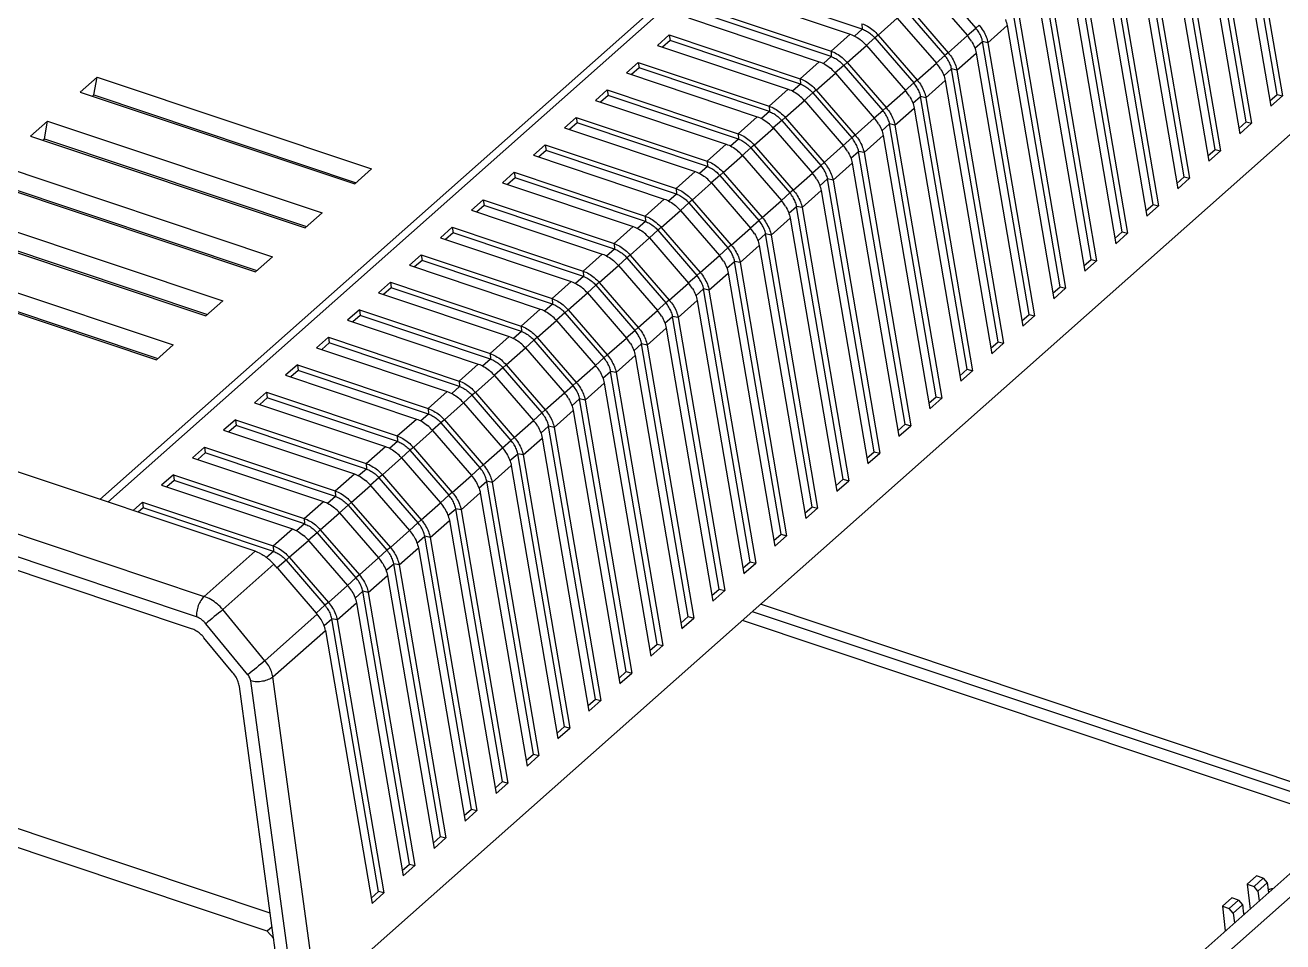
# Model space of a CAD drawing. Header units: millimetres. Extents: x 2015 to 2819, y -1311 to -752.
# Drawn here: x 2408.1 to 2493.6, y -1187.8 to -1125.4 of the extents above; entities that cross this region are included whole.
import ezdxf

# ---------------------------------------------------------------- set-up
doc = ezdxf.new("R2010")
doc.units = ezdxf.units.MM
doc.layers.add('06___PRT_ALL_SURFS', color=7, linetype='Continuous')

# ---------------------------------------------------------------- blocks, each defined once
blk = doc.blocks.new('*u43')
at = {"color": 7, "linetype": 'Continuous'}
for p, q in [((186.56, 86.38), (65.68, -20.81)), ((61.31, -12.82), (-106.96, 43.46)), ((61.03, -14.51), (-108.42, 42.17)), ((194.98, 21.99), (74.07, -85.22)), ((77.81, -79.69), (187.61, 17.68)), ((62.4, -20.78), (58.4, 8.52)), ((63.6, -21.18), (59.48, 9.05)), ((65.68, -20.81), (61.56, 9.43)), ((154.26, -9.32), (153.38, -10.1)), ((154.9, -9.54), (154.26, -9.32)), ((153.38, -10.1), (154.03, -10.31)), ((153.38, -10.1), (153.65, -12.43)), ((154.03, -10.31), (154.9, -9.54)), ((154.39, -10.75), (154.03, -10.31)), ((154.39, -10.75), (155.27, -9.97)), ((154.9, -9.54), (155.27, -9.97)), ((151.92, -11.39), (151.05, -12.17)), ((151.69, -12.39), (152.57, -11.61)), ((152.57, -11.61), (151.92, -11.39)), ((152.57, -11.61), (152.94, -12.04)), ((154.39, -10.75), (154.51, -11.67)), ((151.05, -12.17), (151.69, -12.39)), ((151.05, -12.17), (151.31, -14.5)), ((152.06, -12.82), (151.69, -12.39)), ((152.06, -12.82), (152.94, -12.04)), ((152.06, -12.82), (152.18, -13.74)), ((61.49, -14.11), (61.03, -14.51)), ((61.64, -15.21), (61.03, -14.51))]:
    blk.add_line(p, q, dxfattribs=at)
for centre, radius, start, end in [((156.47, -14.16), 3.71, 102.9511, 107.4321), ((156.51, -14.34), 3.89, 100.522, 102.986)]:
    blk.add_arc(centre, radius, start, end, dxfattribs=at)
at = {"color": 7, "linetype": 'Continuous', "start_tangent": (0.144023, -0.989574), "end_tangent": (0.138718, -0.990332)}
for points in [[(155.27, -9.97), (155.34, -10.47), (155.39, -10.89)], [(152.94, -12.04), (153, -12.55), (153.06, -12.96)]]:
    blk.add_spline(points, degree=3, dxfattribs=at)
at = {"layer": '06___PRT_ALL_SURFS', "color": 7, "linetype": 'Continuous'}
for p, q in [((153.77, 122.39), (45.25, 26.16)), ((154.95, 122.5), (46.01, 25.91)), ((151.2, 88.91), (155.6, 63.19)), ((156.2, 64.31), (151.8, 90.01)), ((152.31, 89.9), (156.71, 64.18)), ((153.28, 61.72), (148.88, 87.42)), ((149.39, 87.31), (153.79, 61.59)), ((148.28, 86.32), (152.68, 60.6)), ((150.36, 59.13), (145.96, 84.83)), ((146.47, 84.72), (150.87, 59)), ((145.36, 83.73), (149.76, 58.01)), ((147.44, 56.54), (143.04, 82.24)), ((143.55, 82.13), (147.95, 56.41)), ((142.44, 81.15), (146.84, 55.42)), ((144.52, 53.95), (140.12, 79.66)), ((140.63, 79.54), (145.03, 53.82)), ((59.88, 21.27), (-110.89, 78.39)), ((139.52, 78.56), (143.92, 52.83)), ((141.6, 51.36), (137.2, 77.07)), ((136.6, 75.97), (141, 50.24)), ((137.71, 76.95), (142.11, 51.23)), ((124.12, 74.81), (127.8, 70.56)), ((-115.68, 74.14), (55.09, 17.02)), ((103.64, 74.11), (115.97, 69.98)), ((117.11, 70.46), (104.83, 74.56)), ((123.33, 74.09), (127.01, 69.85)), ((138.67, 48.77), (134.28, 74.48)), ((134.79, 74.36), (139.19, 48.64)), ((101.83, 72.5), (114.16, 68.38)), ((121.52, 72.49), (125.2, 68.24)), ((133.68, 73.38), (138.08, 47.65)), ((54.37, 15.08), (-116.4, 72.2)), ((100.72, 71.52), (113.04, 67.39)), ((114.19, 67.87), (101.91, 71.97)), ((118.6, 69.9), (120.41, 71.5)), ((120.41, 71.5), (124.09, 67.26)), ((121.2, 72.22), (124.88, 67.98)), ((135.75, 46.18), (131.36, 71.89)), ((131.87, 71.77), (136.27, 46.05)), ((53.9, 13.97), (-115.69, 70.7)), ((114.16, 68.38), (115.97, 69.98)), ((117.11, 70.46), (116.37, 69.8)), ((117.08, 70.97), (117.11, 70.46)), ((127, 69.85), (127.8, 70.56)), ((128.12, 70.83), (127.8, 70.56)), ((128.95, 69.18), (130.76, 70.79)), ((130.76, 70.79), (135.16, 45.06)), ((98.91, 69.91), (97.8, 68.93)), ((97.8, 68.93), (110.12, 64.8)), ((98.99, 69.39), (98.29, 68.76)), ((98.91, 69.91), (111.24, 65.79)), ((98.91, 69.91), (98.99, 69.39)), ((111.27, 65.28), (98.99, 69.39)), ((115.68, 67.31), (117.49, 68.91)), ((118.28, 69.63), (117.48, 68.92)), ((117.49, 68.91), (121.17, 64.67)), ((118.6, 69.9), (118.28, 69.63)), ((118.28, 69.63), (121.96, 65.39)), ((118.6, 69.9), (122.28, 65.65)), ((125.2, 68.24), (127.01, 69.85)), ((127.71, 68.65), (128.44, 69.3)), ((128.95, 69.18), (128.44, 69.3)), ((132.83, 43.59), (128.44, 69.3)), ((128.95, 69.18), (133.35, 43.46)), ((114.19, 67.87), (113.45, 67.21)), ((114.16, 68.38), (114.19, 67.87)), ((124.08, 67.26), (124.88, 67.98)), ((125.2, 68.24), (124.88, 67.98)), ((126.03, 66.59), (127.84, 68.2)), ((127.84, 68.2), (132.23, 42.47)), ((95.99, 67.32), (94.88, 66.34)), ((96.07, 66.8), (95.37, 66.17)), ((95.99, 67.32), (108.32, 63.2)), ((95.99, 67.32), (96.07, 66.8)), ((108.35, 62.69), (96.07, 66.8)), ((111.24, 65.79), (113.04, 67.39)), ((115.36, 67.04), (114.56, 66.33)), ((115.68, 67.31), (115.36, 67.04)), ((115.36, 67.04), (119.04, 62.8)), ((115.68, 67.31), (119.36, 63.06)), ((122.28, 65.65), (124.09, 67.26)), ((124.79, 66.06), (125.52, 66.71)), ((126.03, 66.59), (125.52, 66.71)), ((129.91, 41.01), (125.52, 66.71)), ((126.03, 66.59), (130.43, 40.87)), ((44.99, 65.94), (43.39, 64.53)), ((44.7, 64.26), (44.99, 65.94)), ((44.99, 65.94), (70.86, 57.29)), ((94.88, 66.34), (107.2, 62.21)), ((111.27, 65.28), (110.53, 64.62)), ((111.24, 65.79), (111.27, 65.28)), ((112.76, 64.72), (114.57, 66.32)), ((114.57, 66.32), (118.24, 62.08)), ((121.16, 64.67), (121.96, 65.39)), ((122.28, 65.65), (121.96, 65.39)), ((123.11, 64), (124.92, 65.61)), ((124.92, 65.61), (129.31, 39.88)), ((43.39, 64.53), (69.27, 55.87)), ((44.57, 64.14), (44.7, 64.26)), ((44.7, 64.26), (69.4, 55.99)), ((93.07, 64.73), (91.96, 63.75)), ((93.15, 64.21), (92.45, 63.58)), ((93.07, 64.73), (93.15, 64.21)), ((93.07, 64.73), (105.4, 60.61)), ((105.43, 60.1), (93.15, 64.21)), ((108.32, 63.2), (110.12, 64.8)), ((112.44, 64.45), (111.64, 63.74)), ((112.76, 64.72), (112.44, 64.45)), ((112.44, 64.45), (116.12, 60.21)), ((112.76, 64.72), (116.44, 60.47)), ((119.36, 63.06), (121.17, 64.67)), ((121.87, 63.47), (122.6, 64.12)), ((123.11, 64), (122.6, 64.12)), ((126.99, 38.42), (122.6, 64.12)), ((155.51, 63.7), (156.2, 64.31)), ((155.6, 63.19), (156.71, 64.18)), ((156.2, 64.31), (156.71, 64.18)), ((91.96, 63.75), (104.28, 59.62)), ((108.32, 63.2), (108.35, 62.69)), ((109.84, 62.13), (111.65, 63.73)), ((111.65, 63.73), (115.32, 59.49)), ((119.36, 63.06), (119.04, 62.8)), ((120.19, 61.42), (121.99, 63.02)), ((121.99, 63.02), (126.39, 37.29)), ((123.11, 64), (127.51, 38.28)), ((40.31, 61.8), (38.72, 60.39)), ((40.03, 60.11), (40.31, 61.8)), ((40.31, 61.8), (66.19, 53.14)), ((90.15, 62.14), (89.04, 61.16)), ((90.15, 62.14), (90.23, 61.62)), ((90.15, 62.14), (102.48, 58.02)), ((105.4, 60.61), (107.2, 62.21)), ((108.35, 62.69), (107.61, 62.03)), ((109.52, 61.86), (108.72, 61.15)), ((109.84, 62.13), (109.52, 61.86)), ((109.52, 61.86), (113.2, 57.62)), ((109.84, 62.13), (113.52, 57.88)), ((116.44, 60.47), (118.24, 62.08)), ((118.24, 62.09), (119.04, 62.8)), ((152.59, 61.11), (153.28, 61.72)), ((153.28, 61.72), (153.79, 61.59)), ((89.04, 61.16), (101.36, 57.04)), ((90.23, 61.62), (89.52, 61)), ((102.51, 57.51), (90.23, 61.62)), ((105.4, 60.61), (105.43, 60.1)), ((106.92, 59.54), (108.73, 61.14)), ((108.73, 61.14), (112.4, 56.9)), ((116.44, 60.47), (116.12, 60.21)), ((118.95, 60.88), (119.68, 61.53)), ((120.19, 61.42), (119.68, 61.53)), ((124.07, 35.83), (119.68, 61.53)), ((120.19, 61.42), (124.59, 35.69)), ((152.68, 60.6), (153.79, 61.59)), ((38.72, 60.39), (64.6, 51.73)), ((39.89, 59.99), (40.03, 60.11)), ((40.03, 60.11), (64.73, 51.85)), ((87.23, 59.56), (86.12, 58.57)), ((87.23, 59.56), (99.56, 55.43)), ((87.23, 59.56), (87.3, 59.03)), ((102.48, 58.02), (104.28, 59.62)), ((105.43, 60.1), (104.69, 59.44)), ((106.6, 59.27), (105.8, 58.56)), ((106.92, 59.54), (106.6, 59.27)), ((106.6, 59.27), (110.28, 55.03)), ((106.92, 59.54), (110.6, 55.29)), ((113.52, 57.88), (115.32, 59.49)), ((115.32, 59.5), (116.12, 60.21)), ((117.27, 58.83), (119.07, 60.43)), ((119.07, 60.43), (123.47, 34.7)), ((86.12, 58.57), (98.44, 54.45)), ((87.3, 59.03), (86.6, 58.41)), ((99.59, 54.92), (87.3, 59.03)), ((104, 56.95), (105.81, 58.55)), ((105.81, 58.55), (109.48, 54.31)), ((116.03, 58.29), (116.76, 58.94)), ((117.27, 58.83), (116.76, 58.94)), ((121.15, 33.24), (116.76, 58.94)), ((117.27, 58.83), (121.67, 33.1)), ((149.67, 58.52), (150.36, 59.13)), ((149.76, 58.01), (150.87, 59)), ((150.36, 59.13), (150.87, 59)), ((35.64, 57.66), (61.52, 49)), ((70.86, 57.29), (69.27, 55.87)), ((84.31, 56.97), (83.2, 55.98)), ((84.31, 56.97), (96.64, 52.84)), ((84.31, 56.97), (84.38, 56.44)), ((99.56, 55.43), (101.36, 57.04)), ((102.51, 57.51), (101.77, 56.85)), ((102.48, 58.02), (102.51, 57.51)), ((104, 56.95), (103.68, 56.68)), ((104, 56.95), (107.68, 52.71)), ((110.6, 55.29), (112.4, 56.9)), ((112.4, 56.91), (113.2, 57.62)), ((113.52, 57.88), (113.2, 57.62)), ((114.35, 56.24), (116.15, 57.84)), ((116.15, 57.84), (120.55, 32.12)), ((34.04, 56.24), (59.92, 47.59)), ((35.36, 55.97), (60.06, 47.71)), ((83.2, 55.98), (95.52, 51.86)), ((84.38, 56.44), (83.68, 55.82)), ((96.67, 52.33), (84.38, 56.44)), ((101.08, 54.36), (102.89, 55.97)), ((103.68, 56.68), (102.88, 55.97)), ((102.89, 55.97), (106.56, 51.72)), ((103.68, 56.68), (107.36, 52.44)), ((113.11, 55.7), (113.84, 56.35)), ((114.35, 56.24), (113.84, 56.35)), ((118.23, 30.65), (113.84, 56.35)), ((114.35, 56.24), (118.75, 30.51)), ((146.75, 55.93), (147.44, 56.54)), ((146.84, 55.42), (147.95, 56.41)), ((147.44, 56.54), (147.95, 56.41)), ((99.59, 54.92), (98.85, 54.26)), ((99.56, 55.43), (99.59, 54.92)), ((109.48, 54.32), (110.28, 55.03)), ((110.6, 55.29), (110.28, 55.03)), ((111.43, 53.65), (113.23, 55.25)), ((113.23, 55.25), (117.63, 29.53)), ((30.97, 53.51), (56.85, 44.86)), ((81.39, 54.38), (80.28, 53.39)), ((80.28, 53.39), (92.6, 49.27)), ((81.46, 53.85), (80.76, 53.23)), ((81.39, 54.38), (93.71, 50.25)), ((81.39, 54.38), (81.46, 53.85)), ((93.75, 49.74), (81.46, 53.85)), ((96.64, 52.84), (98.44, 54.45)), ((98.16, 51.77), (99.97, 53.38)), ((100.76, 54.09), (99.96, 53.38)), ((99.97, 53.38), (103.64, 49.13)), ((101.08, 54.36), (100.76, 54.09)), ((100.76, 54.09), (104.44, 49.85)), ((101.08, 54.36), (104.76, 50.12)), ((107.68, 52.71), (109.48, 54.31)), ((110.19, 53.11), (110.92, 53.76)), ((111.43, 53.65), (110.92, 53.76)), ((115.31, 28.06), (110.92, 53.76)), ((111.43, 53.65), (115.83, 27.92)), ((143.83, 53.34), (144.52, 53.95)), ((143.92, 52.83), (145.03, 53.82)), ((144.52, 53.95), (145.03, 53.82)), ((66.19, 53.14), (64.6, 51.73)), ((96.67, 52.33), (95.93, 51.67)), ((96.64, 52.84), (96.67, 52.33)), ((106.56, 51.73), (107.36, 52.44)), ((107.68, 52.71), (107.36, 52.44)), ((108.51, 51.06), (110.31, 52.66)), ((110.31, 52.66), (114.71, 26.94)), ((29.37, 52.1), (55.25, 43.44)), ((30.68, 51.83), (55.39, 43.56)), ((78.47, 51.79), (77.36, 50.8)), ((78.54, 51.26), (77.84, 50.64)), ((78.47, 51.79), (78.54, 51.26)), ((78.47, 51.79), (90.79, 47.66)), ((90.83, 47.15), (78.54, 51.26)), ((93.71, 50.25), (95.52, 51.86)), ((97.84, 51.51), (97.04, 50.79)), ((98.16, 51.77), (97.84, 51.51)), ((97.84, 51.51), (101.52, 47.26)), ((98.16, 51.77), (101.84, 47.53)), ((104.76, 50.12), (106.56, 51.72)), ((107.26, 50.52), (108, 51.17)), ((108.51, 51.06), (108, 51.17)), ((112.39, 25.47), (108, 51.17)), ((108.51, 51.06), (112.9, 25.33)), ((140.91, 50.75), (141.6, 51.36)), ((141, 50.24), (142.11, 51.23)), ((141.6, 51.36), (142.11, 51.23)), ((77.36, 50.8), (89.68, 46.68)), ((93.71, 50.25), (93.75, 49.74)), ((95.24, 49.18), (97.05, 50.79)), ((97.05, 50.79), (100.72, 46.54)), ((103.64, 49.14), (104.44, 49.85)), ((104.76, 50.12), (104.44, 49.85)), ((105.59, 48.47), (107.39, 50.07)), ((107.39, 50.07), (111.79, 24.35)), ((26.29, 49.37), (52.17, 40.71)), ((61.52, 49), (59.92, 47.59)), ((75.55, 49.2), (74.44, 48.21)), ((75.62, 48.67), (74.92, 48.05)), ((75.55, 49.2), (87.87, 45.07)), ((75.55, 49.2), (75.62, 48.67)), ((87.91, 44.56), (75.62, 48.67)), ((90.79, 47.66), (92.6, 49.27)), ((93.75, 49.74), (93.01, 49.08)), ((94.92, 48.92), (94.12, 48.2)), ((95.24, 49.18), (94.92, 48.92)), ((94.92, 48.92), (98.6, 44.67)), ((95.24, 49.18), (98.91, 44.94)), ((101.84, 47.53), (103.64, 49.13)), ((137.99, 48.16), (138.67, 48.77)), ((138.08, 47.65), (139.19, 48.64)), ((138.67, 48.77), (139.19, 48.64)), ((24.7, 47.96), (50.58, 39.3)), ((26.01, 47.68), (50.71, 39.42)), ((74.44, 48.21), (86.76, 44.09)), ((90.79, 47.66), (90.83, 47.15)), ((92.32, 46.59), (94.13, 48.2)), ((94.13, 48.2), (97.8, 43.95)), ((101.84, 47.53), (101.52, 47.26)), ((102.66, 45.88), (104.47, 47.48)), ((104.34, 47.93), (105.08, 48.58)), ((104.47, 47.48), (108.87, 21.76)), ((105.59, 48.47), (105.08, 48.58)), ((109.47, 22.88), (105.08, 48.58)), ((105.59, 48.47), (109.98, 22.74)), ((72.63, 46.61), (71.52, 45.62)), ((72.63, 46.61), (84.95, 42.48)), ((72.63, 46.61), (72.7, 46.08)), ((87.87, 45.07), (89.68, 46.68)), ((90.83, 47.15), (90.09, 46.49)), ((92, 46.33), (91.2, 45.62)), ((92.32, 46.59), (92, 46.33)), ((92, 46.33), (95.68, 42.08)), ((92.32, 46.59), (95.99, 42.35)), ((98.91, 44.94), (100.72, 46.54)), ((100.71, 46.55), (101.52, 47.26)), ((71.52, 45.62), (83.84, 41.5)), ((72.7, 46.08), (72, 45.46)), ((84.99, 41.97), (72.7, 46.08)), ((87.87, 45.07), (87.91, 44.56)), ((89.4, 44), (91.21, 45.61)), ((91.21, 45.61), (94.88, 41.36)), ((101.42, 45.34), (102.15, 45.99)), ((102.66, 45.88), (102.15, 45.99)), ((106.55, 20.29), (102.15, 45.99)), ((102.66, 45.88), (107.06, 20.15)), ((135.07, 45.58), (135.75, 46.18)), ((135.16, 45.06), (136.27, 46.05)), ((135.75, 46.18), (136.27, 46.05)), ((56.85, 44.86), (55.25, 43.44)), ((69.71, 44.02), (68.59, 43.03)), ((69.71, 44.02), (82.03, 39.89)), ((69.71, 44.02), (69.78, 43.49)), ((84.95, 42.48), (86.76, 44.09)), ((87.91, 44.56), (87.17, 43.9)), ((89.4, 44), (89.08, 43.74)), ((89.4, 44), (93.07, 39.76)), ((95.99, 42.35), (97.8, 43.95)), ((97.79, 43.96), (98.6, 44.67)), ((98.91, 44.94), (98.6, 44.67)), ((99.74, 43.29), (101.55, 44.89)), ((101.55, 44.89), (105.95, 19.17)), ((68.59, 43.03), (80.92, 38.91)), ((69.78, 43.49), (69.08, 42.87)), ((82.07, 39.38), (69.78, 43.49)), ((86.48, 41.41), (88.28, 43.02)), ((89.08, 43.74), (88.28, 43.03)), ((88.28, 43.02), (91.96, 38.77)), ((89.08, 43.74), (92.76, 39.49)), ((98.5, 42.75), (99.23, 43.4)), ((99.74, 43.29), (99.23, 43.4)), ((103.63, 17.7), (99.23, 43.4)), ((99.74, 43.29), (104.14, 17.56)), ((132.15, 42.99), (132.83, 43.59)), ((132.23, 42.47), (133.35, 43.46)), ((132.83, 43.59), (133.35, 43.46)), ((82.03, 39.89), (83.84, 41.5)), ((84.99, 41.97), (84.25, 41.31)), ((84.95, 42.48), (84.99, 41.97)), ((94.87, 41.37), (95.68, 42.08)), ((95.99, 42.35), (95.68, 42.08)), ((96.82, 40.7), (98.63, 42.3)), ((98.63, 42.3), (103.03, 16.58)), ((52.17, 40.71), (50.58, 39.3)), ((66.79, 41.43), (65.67, 40.44)), ((65.67, 40.44), (78, 36.32)), ((66.86, 40.9), (66.16, 40.28)), ((66.79, 41.43), (66.86, 40.9)), ((66.79, 41.43), (79.11, 37.31)), ((79.15, 36.79), (66.86, 40.9)), ((83.56, 38.82), (85.36, 40.43)), ((86.16, 41.15), (85.36, 40.44)), ((85.36, 40.43), (89.04, 36.18)), ((86.48, 41.41), (86.16, 41.15)), ((86.16, 41.15), (89.83, 36.9)), ((86.48, 41.41), (90.15, 37.17)), ((93.07, 39.76), (94.88, 41.36)), ((95.58, 40.16), (96.31, 40.81)), ((96.82, 40.7), (96.31, 40.81)), ((100.71, 15.11), (96.31, 40.81)), ((96.82, 40.7), (101.22, 14.97)), ((129.23, 40.4), (129.91, 41.01)), ((129.31, 39.88), (130.43, 40.87)), ((129.91, 41.01), (130.43, 40.87)), ((82.07, 39.38), (81.33, 38.72)), ((82.03, 39.89), (82.07, 39.38)), ((91.95, 38.78), (92.76, 39.49)), ((93.07, 39.76), (92.76, 39.49)), ((93.9, 38.11), (95.71, 39.71)), ((95.71, 39.71), (100.11, 13.99)), ((63.87, 38.84), (62.75, 37.85)), ((63.94, 38.31), (63.24, 37.69)), ((63.87, 38.84), (63.94, 38.31)), ((63.87, 38.84), (76.19, 34.72)), ((76.23, 34.2), (63.94, 38.31)), ((79.11, 37.31), (80.92, 38.91)), ((83.24, 38.56), (82.44, 37.85)), ((83.56, 38.82), (83.24, 38.56)), ((83.24, 38.56), (86.91, 34.31)), ((83.56, 38.82), (87.23, 34.58)), ((90.15, 37.17), (91.96, 38.77)), ((92.66, 37.57), (93.39, 38.22)), ((93.9, 38.11), (93.39, 38.22)), ((97.79, 12.52), (93.39, 38.22)), ((93.9, 38.11), (98.3, 12.39)), ((126.31, 37.81), (126.99, 38.42)), ((126.39, 37.29), (127.51, 38.28)), ((126.99, 38.42), (127.51, 38.28)), ((62.75, 37.85), (75.08, 33.73)), ((79.15, 36.79), (78.41, 36.13)), ((79.11, 37.31), (79.15, 36.79)), ((80.64, 36.24), (82.44, 37.84)), ((82.44, 37.84), (86.12, 33.59)), ((89.03, 36.19), (89.83, 36.9)), ((90.15, 37.17), (89.83, 36.9)), ((90.98, 35.52), (92.79, 37.12)), ((92.79, 37.12), (97.19, 11.4)), ((60.95, 36.25), (59.83, 35.26)), ((61.02, 35.72), (60.32, 35.1)), ((60.95, 36.25), (73.27, 32.13)), ((60.95, 36.25), (61.02, 35.72)), ((73.31, 31.61), (61.02, 35.72)), ((76.19, 34.72), (78, 36.32)), ((80.32, 35.97), (79.52, 35.26)), ((80.64, 36.24), (80.32, 35.97)), ((80.32, 35.97), (83.99, 31.72)), ((80.64, 36.24), (84.31, 31.99)), ((87.23, 34.58), (89.04, 36.18)), ((89.74, 34.98), (90.47, 35.63)), ((90.98, 35.52), (90.47, 35.63)), ((94.87, 9.93), (90.47, 35.63)), ((123.39, 35.22), (124.07, 35.83)), ((123.47, 34.7), (124.59, 35.69)), ((124.07, 35.83), (124.59, 35.69)), ((59.83, 35.26), (72.16, 31.14)), ((76.19, 34.72), (76.23, 34.2)), ((77.72, 33.65), (79.52, 35.25)), ((79.52, 35.25), (83.2, 31)), ((87.23, 34.58), (86.91, 34.31)), ((88.06, 32.93), (89.87, 34.53)), ((89.87, 34.53), (94.27, 8.81)), ((90.98, 35.52), (95.38, 9.8)), ((58.03, 33.66), (56.91, 32.67)), ((58.03, 33.66), (70.35, 29.54)), ((58.03, 33.66), (58.1, 33.13)), ((73.27, 32.13), (75.08, 33.73)), ((76.23, 34.2), (75.48, 33.54)), ((77.4, 33.38), (76.6, 32.67)), ((77.72, 33.65), (77.4, 33.38)), ((77.4, 33.38), (81.07, 29.13)), ((77.72, 33.65), (81.39, 29.4)), ((84.31, 31.99), (86.12, 33.59)), ((86.11, 33.6), (86.91, 34.31)), ((120.47, 32.63), (121.15, 33.24)), ((121.15, 33.24), (121.67, 33.1)), ((56.91, 32.67), (69.24, 28.55)), ((58.1, 33.13), (57.4, 32.51)), ((70.38, 29.02), (58.1, 33.13)), ((73.27, 32.13), (73.31, 31.61)), ((74.8, 31.06), (76.6, 32.66)), ((76.6, 32.66), (80.28, 28.41)), ((86.82, 32.39), (87.55, 33.04)), ((88.06, 32.93), (87.55, 33.04)), ((91.95, 7.34), (87.55, 33.04)), ((88.06, 32.93), (92.46, 7.21)), ((120.55, 32.12), (121.67, 33.1)), ((55.11, 31.07), (53.99, 30.08)), ((55.11, 31.07), (67.43, 26.95)), ((55.11, 31.07), (55.18, 30.54)), ((70.35, 29.54), (72.16, 31.14)), ((73.31, 31.61), (72.56, 30.95)), ((74.8, 31.06), (74.48, 30.79)), ((74.8, 31.06), (78.47, 26.81)), ((81.39, 29.4), (83.2, 31)), ((83.19, 31.01), (83.99, 31.72)), ((84.31, 31.99), (83.99, 31.72)), ((85.14, 30.34), (86.95, 31.94)), ((86.95, 31.94), (91.35, 6.22)), ((53.99, 30.08), (66.32, 25.96)), ((55.18, 30.54), (54.48, 29.92)), ((67.46, 26.43), (55.18, 30.54)), ((71.88, 28.47), (73.68, 30.07)), ((74.48, 30.79), (73.68, 30.08)), ((73.68, 30.07), (77.36, 25.82)), ((74.48, 30.79), (78.15, 26.54)), ((83.9, 29.81), (84.63, 30.45)), ((85.14, 30.34), (84.63, 30.45)), ((89.03, 4.75), (84.63, 30.45)), ((85.14, 30.34), (89.54, 4.62)), ((117.55, 30.04), (118.23, 30.65)), ((117.63, 29.53), (118.75, 30.51)), ((118.23, 30.65), (118.75, 30.51)), ((52.19, 28.48), (51.07, 27.49)), ((52.19, 28.48), (52.26, 27.95)), ((52.19, 28.48), (64.51, 24.36)), ((67.43, 26.95), (69.24, 28.55)), ((70.38, 29.02), (69.64, 28.37)), ((70.35, 29.54), (70.38, 29.02)), ((71.88, 28.47), (71.56, 28.2)), ((71.88, 28.47), (75.55, 24.22)), ((80.27, 28.42), (81.07, 29.13)), ((81.39, 29.4), (81.07, 29.13)), ((82.22, 27.75), (84.03, 29.35)), ((84.03, 29.35), (88.43, 3.63)), ((51.07, 27.49), (63.4, 23.37)), ((52.26, 27.95), (51.56, 27.33)), ((64.54, 23.84), (52.26, 27.95)), ((68.95, 25.88), (70.76, 27.48)), ((71.56, 28.2), (70.75, 27.49)), ((70.76, 27.48), (74.44, 23.23)), ((71.56, 28.2), (75.23, 23.95)), ((78.47, 26.81), (80.28, 28.41)), ((80.98, 27.22), (81.71, 27.86)), ((82.22, 27.75), (81.71, 27.86)), ((86.11, 2.16), (81.71, 27.86)), ((82.22, 27.75), (86.62, 2.03)), ((114.63, 27.45), (115.31, 28.06)), ((114.71, 26.94), (115.83, 27.92)), ((115.31, 28.06), (115.83, 27.92)), ((67.46, 26.43), (66.72, 25.78)), ((67.43, 26.95), (67.46, 26.43)), ((77.35, 25.83), (78.15, 26.54)), ((78.47, 26.81), (78.15, 26.54)), ((79.3, 25.16), (81.11, 26.76)), ((81.11, 26.76), (85.51, 1.04)), ((49.26, 25.89), (48.39, 25.11)), ((49.34, 25.36), (48.87, 24.95)), ((49.26, 25.89), (61.59, 21.77)), ((49.26, 25.89), (49.34, 25.36)), ((61.62, 21.25), (49.34, 25.36)), ((64.51, 24.36), (66.32, 25.96)), ((68.64, 25.61), (67.83, 24.9)), ((68.95, 25.88), (68.64, 25.61)), ((68.64, 25.61), (72.31, 21.36)), ((68.95, 25.88), (72.63, 21.63)), ((75.55, 24.22), (77.36, 25.82)), ((78.06, 24.63), (78.79, 25.27)), ((79.3, 25.16), (78.79, 25.27)), ((83.19, -0.43), (78.79, 25.27)), ((79.3, 25.16), (83.7, -0.56)), ((111.7, 24.86), (112.39, 25.47)), ((111.79, 24.35), (112.9, 25.33)), ((112.39, 25.47), (112.9, 25.33)), ((64.54, 23.84), (63.8, 23.19)), ((64.51, 24.36), (64.54, 23.84)), ((66.03, 23.29), (67.84, 24.89)), ((67.84, 24.89), (71.52, 20.64)), ((74.43, 23.24), (75.23, 23.95)), ((75.55, 24.22), (75.23, 23.95)), ((76.38, 22.57), (78.19, 24.17)), ((78.19, 24.17), (82.59, -1.55)), ((61.59, 21.77), (63.4, 23.37)), ((65.72, 23.02), (64.91, 22.31)), ((66.03, 23.29), (65.72, 23.02)), ((65.72, 23.02), (69.39, 18.77)), ((66.03, 23.29), (69.71, 19.04)), ((72.63, 21.63), (74.44, 23.23)), ((75.14, 22.04), (75.87, 22.68)), ((76.38, 22.57), (75.87, 22.68)), ((80.27, -3.02), (75.87, 22.68)), ((76.38, 22.57), (80.78, -3.15)), ((108.78, 22.27), (109.47, 22.88)), ((108.87, 21.76), (109.98, 22.74)), ((109.47, 22.88), (109.98, 22.74)), ((61.59, 21.77), (61.62, 21.25)), ((63.11, 20.7), (64.92, 22.3)), ((64.92, 22.3), (68.6, 18.05)), ((71.51, 20.65), (72.31, 21.36)), ((72.63, 21.63), (72.31, 21.36)), ((73.46, 19.98), (75.27, 21.59)), ((75.27, 21.59), (79.67, -4.14)), ((59.88, 21.27), (55.09, 17.02)), ((61.62, 21.25), (60.97, 20.68)), ((62.8, 20.43), (61.97, 19.7)), ((63.11, 20.7), (62.8, 20.43)), ((62.8, 20.43), (66.47, 16.18)), ((63.11, 20.7), (66.79, 16.45)), ((69.71, 19.04), (71.52, 20.64)), ((105.86, 19.68), (106.55, 20.29)), ((105.95, 19.17), (107.06, 20.15)), ((106.55, 20.29), (107.06, 20.15)), ((61.66, 20.05), (56.84, 15.78)), ((61.98, 19.69), (65.65, 15.44)), ((69.71, 19.04), (69.39, 18.77)), ((70.54, 17.39), (72.35, 19)), ((72.22, 19.45), (72.95, 20.09)), ((72.35, 19), (76.75, -6.73)), ((73.46, 19.98), (72.95, 20.09)), ((77.35, -5.61), (72.95, 20.09)), ((73.46, 19.98), (77.86, -5.74)), ((66.79, 16.45), (68.6, 18.05)), ((68.59, 18.06), (69.39, 18.77)), ((69.3, 16.86), (70.03, 17.51)), ((70.54, 17.39), (70.03, 17.51)), ((74.43, -8.2), (70.03, 17.51)), ((70.54, 17.39), (74.94, -8.33)), ((102.94, 17.09), (103.63, 17.7)), ((103.03, 16.58), (104.14, 17.56)), ((103.63, 17.7), (104.14, 17.56)), ((60.81, 10.96), (56.84, 15.78)), ((65.65, 15.45), (66.47, 16.18)), ((65.65, 15.44), (65.7, 15.39)), ((66.79, 16.45), (66.47, 16.18)), ((67.62, 14.8), (69.43, 16.41)), ((69.43, 16.41), (73.83, -9.32)), ((106.74, 15.61), (163.76, -3.46)), ((164.52, -2.79), (107.5, 16.29)), ((59.21, 9.64), (55.24, 14.45)), ((60.81, 10.96), (65.74, 15.34)), ((65.7, 15.39), (65.74, 15.34)), ((66.38, 14.27), (67.11, 14.92)), ((67.62, 14.8), (67.11, 14.92)), ((71.51, -10.79), (67.11, 14.92)), ((67.62, 14.8), (72.02, -10.92)), ((100.02, 14.5), (100.71, 15.11)), ((100.11, 13.99), (101.22, 14.97)), ((100.71, 15.11), (101.22, 14.97)), ((105.78, 14.77), (162.81, -4.31)), ((57.8, 9.82), (55.06, 13.13)), ((61.56, 9.43), (66.51, 13.81)), ((66.51, 13.81), (70.91, -11.91)), ((97.1, 11.91), (97.79, 12.52)), ((97.19, 11.4), (98.3, 12.39)), ((97.79, 12.52), (98.3, 12.39)), ((94.18, 9.32), (94.87, 9.93)), ((94.27, 8.81), (95.38, 9.8)), ((94.87, 9.93), (95.38, 9.8)), ((91.26, 6.73), (91.95, 7.34)), ((91.35, 6.22), (92.46, 7.21)), ((91.95, 7.34), (92.46, 7.21)), ((88.34, 4.14), (89.03, 4.75)), ((89.03, 4.75), (89.54, 4.62)), ((88.43, 3.63), (89.54, 4.62)), ((85.42, 1.55), (86.11, 2.16)), ((85.51, 1.04), (86.62, 2.03)), ((86.11, 2.16), (86.62, 2.03)), ((82.5, -1.04), (83.19, -0.43)), ((82.59, -1.55), (83.7, -0.56)), ((83.19, -0.43), (83.7, -0.56)), ((79.58, -3.63), (80.27, -3.02)), ((79.67, -4.14), (80.78, -3.15)), ((80.27, -3.02), (80.78, -3.15)), ((76.66, -6.22), (77.35, -5.61)), ((76.75, -6.73), (77.86, -5.74)), ((77.35, -5.61), (77.86, -5.74)), ((73.74, -8.81), (74.43, -8.2)), ((74.43, -8.2), (74.94, -8.33)), ((73.83, -9.32), (74.94, -8.33)), ((70.82, -11.4), (71.51, -10.79)), ((70.91, -11.91), (72.02, -10.92)), ((72.02, -10.92), (71.51, -10.79))]:
    blk.add_line(p, q, dxfattribs=at)
for centre, radius, start, end in [((114.39, 66.23), 4.1, 40.8539, 50.0484), ((123.93, 67.18), 4.07, 31.6802, 40.9289), ((111.47, 63.64), 4.1, 40.8539, 50.0484), ((121.01, 64.59), 4.07, 31.6802, 40.9289), ((108.54, 61.05), 4.1, 40.8539, 50.0484), ((118.09, 62), 4.07, 31.6802, 40.9289), ((115.17, 59.41), 4.07, 31.6802, 40.9289), ((105.62, 58.46), 4.1, 40.8539, 50.0484), ((112.25, 56.82), 4.07, 31.6802, 40.9289), ((102.7, 55.87), 4.1, 40.8539, 50.0484), ((109.33, 54.23), 4.07, 31.6802, 40.9289), ((99.78, 53.28), 4.1, 40.8539, 50.0484), ((96.86, 50.69), 4.1, 40.8539, 50.0484), ((106.41, 51.64), 4.07, 31.6802, 40.9289), ((93.94, 48.1), 4.1, 40.8539, 50.0484), ((103.49, 49.05), 4.07, 31.6802, 40.9289), ((91.02, 45.51), 4.1, 40.8539, 50.0484), ((100.57, 46.46), 4.07, 31.6802, 40.9289), ((97.65, 43.88), 4.07, 31.6802, 40.9289), ((88.1, 42.92), 4.1, 40.8539, 50.0484), ((94.73, 41.29), 4.07, 31.6802, 40.9289), ((85.18, 40.33), 4.1, 40.8539, 50.0484), ((82.26, 37.74), 4.1, 40.8539, 50.0484), ((91.81, 38.7), 4.07, 31.6802, 40.9289), ((79.34, 35.15), 4.1, 40.8539, 50.0484), ((88.89, 36.11), 4.07, 31.6802, 40.9289), ((76.42, 32.57), 4.1, 40.8539, 50.0484), ((85.97, 33.52), 4.07, 31.6802, 40.9289), ((83.05, 30.93), 4.07, 31.6802, 40.9289), ((73.5, 29.98), 4.1, 40.8539, 50.0484), ((80.13, 28.34), 4.07, 31.6802, 40.9289), ((70.58, 27.39), 4.1, 40.8539, 50.0484), ((67.66, 24.8), 4.1, 40.8539, 50.0484), ((77.21, 25.75), 4.07, 31.6802, 40.9289), ((64.74, 22.21), 4.1, 40.8539, 50.0484), ((74.29, 23.16), 4.07, 31.6802, 40.9289), ((61.82, 19.62), 4.1, 40.8539, 50.0484), ((71.37, 20.57), 4.07, 31.6802, 40.9289), ((58.22, 17.01), 4.59, 48.1585, 51.1677), ((58.13, 16.92), 4.71, 41.6052, 48.157), ((68.45, 17.98), 4.07, 31.6802, 40.9289), ((33.43, -5.03), 37.76, 40.887, 41.616), ((65.53, 15.39), 4.07, 31.6802, 40.9289), ((255.51, -226.39), 313.23, 129.3654, 129.7456), ((259.46, -231.17), 313.19, 129.3654, 129.7456)]:
    blk.add_arc(centre, radius, start, end, dxfattribs=at)
blk.add_ellipse((60.35, 18.97), major_axis=(-2.14, 2.11), ratio=0.572944, start_param=-1.089286, end_param=-0.86571, dxfattribs=at)
for points, start_tangent, end_tangent in [([(130.6, 71.35), (130.76, 70.79)], (0.36701, -0.930217), (0.168576, -0.985689)), ([(115.97, 69.98), (116.5, 69.74)], (0.948352, -0.31722), (0.866099, -0.499873)), ([(117.08, 70.97), (117.61, 70.73), (118.13, 70.36), (118.6, 69.9)], (0.948352, -0.31722), (0.654537, -0.75603)), ([(117.11, 70.46), (117.52, 70.27), (117.92, 69.99), (118.28, 69.63)], (0.948352, -0.31722), (0.654537, -0.75603)), ([(128.44, 69.3), (128.32, 69.73), (128.1, 70.16), (127.8, 70.56)], (-0.168576, 0.985689), (-0.654537, 0.75603)), ([(128.12, 70.83), (128.51, 70.3), (128.79, 69.74), (128.95, 69.18)], (0.654537, -0.75603), (0.168576, -0.985689)), ([(116.5, 69.74), (117.02, 69.37)], (0.866099, -0.499873), (0.767028, -0.641613)), ([(127.39, 69.32), (127.68, 68.76)], (0.524389, -0.851479), (0.36701, -0.930217)), ([(127.68, 68.76), (127.84, 68.2)], (0.36701, -0.930217), (0.168576, -0.985689)), ([(114.16, 68.38), (114.69, 68.14), (115.21, 67.77), (115.68, 67.31)], (0.948352, -0.31722), (0.654537, -0.75603)), ([(114.19, 67.87), (114.6, 67.68), (115, 67.4), (115.36, 67.04)], (0.948352, -0.31722), (0.654537, -0.75603)), ([(125.52, 66.71), (125.4, 67.14), (125.18, 67.57), (124.88, 67.98)], (-0.168576, 0.985689), (-0.654537, 0.75603)), ([(125.2, 68.24), (125.59, 67.71), (125.87, 67.15), (126.03, 66.59)], (0.654537, -0.75603), (0.168576, -0.985689)), ([(113.04, 67.39), (113.58, 67.15)], (0.948352, -0.31722), (0.866099, -0.499873)), ([(113.58, 67.15), (114.1, 66.78)], (0.866099, -0.499873), (0.767028, -0.641613)), ([(124.47, 66.73), (124.76, 66.17)], (0.524389, -0.851479), (0.36701, -0.930217)), ([(111.24, 65.79), (111.77, 65.55), (112.29, 65.18), (112.76, 64.72)], (0.948352, -0.31722), (0.654537, -0.75603)), ([(111.27, 65.28), (111.68, 65.09), (112.08, 64.81), (112.44, 64.45)], (0.948352, -0.31722), (0.654537, -0.75603)), ([(122.6, 64.12), (122.48, 64.55), (122.26, 64.98), (121.96, 65.39)], (-0.168576, 0.985689), (-0.654537, 0.75603)), ([(122.28, 65.65), (122.67, 65.12), (122.95, 64.56), (123.11, 64)], (0.654537, -0.75603), (0.168576, -0.985689)), ([(124.76, 66.17), (124.92, 65.61)], (0.36701, -0.930217), (0.168576, -0.985689)), ([(110.12, 64.8), (110.66, 64.56)], (0.948352, -0.31722), (0.866099, -0.499873)), ([(110.66, 64.56), (111.18, 64.2)], (0.866099, -0.499873), (0.767028, -0.641613)), ([(121.55, 64.14), (121.84, 63.58)], (0.524389, -0.851479), (0.36701, -0.930217)), ([(108.32, 63.2), (108.85, 62.96), (109.37, 62.59), (109.84, 62.13)], (0.948352, -0.31722), (0.654537, -0.75603)), ([(119.36, 63.06), (119.75, 62.53), (120.03, 61.97), (120.19, 61.42)], (0.654537, -0.75603), (0.168576, -0.985689)), ([(121.84, 63.58), (122, 63.02)], (0.36701, -0.930217), (0.168576, -0.985689)), ([(107.2, 62.21), (107.74, 61.97)], (0.948352, -0.31722), (0.866099, -0.499873)), ([(107.74, 61.97), (108.26, 61.61)], (0.866099, -0.499873), (0.767028, -0.641613)), ([(108.35, 62.69), (108.76, 62.5), (109.16, 62.22), (109.52, 61.86)], (0.948352, -0.31722), (0.654537, -0.75603)), ([(119.68, 61.53), (119.55, 61.96), (119.34, 62.39), (119.04, 62.8)], (-0.168576, 0.985689), (-0.654537, 0.75603)), ([(105.4, 60.61), (105.93, 60.37), (106.45, 60), (106.92, 59.54)], (0.948352, -0.31722), (0.654537, -0.75603)), ([(116.44, 60.47), (116.83, 59.95), (117.11, 59.38), (117.27, 58.83)], (0.654537, -0.75603), (0.168576, -0.985689)), ([(118.63, 61.55), (118.92, 60.99)], (0.524389, -0.851479), (0.36701, -0.930217)), ([(118.92, 60.99), (119.07, 60.43)], (0.36701, -0.930217), (0.168576, -0.985689)), ([(104.28, 59.62), (104.82, 59.38)], (0.948352, -0.31722), (0.866099, -0.499873)), ([(104.82, 59.38), (105.34, 59.02)], (0.866099, -0.499873), (0.767028, -0.641613)), ([(105.43, 60.1), (105.84, 59.91), (106.24, 59.63), (106.6, 59.27)], (0.948352, -0.31722), (0.654537, -0.75603)), ([(116.76, 58.94), (116.63, 59.37), (116.42, 59.8), (116.12, 60.21)], (-0.168576, 0.985689), (-0.654537, 0.75603)), ([(115.71, 58.96), (116, 58.4)], (0.524389, -0.851479), (0.36701, -0.930217)), ([(116, 58.4), (116.15, 57.84)], (0.36701, -0.930217), (0.168576, -0.985689)), ([(101.36, 57.04), (101.9, 56.79)], (0.948352, -0.31722), (0.866099, -0.499873)), ([(102.48, 58.02), (103.01, 57.78), (103.53, 57.41), (104, 56.95)], (0.948352, -0.31722), (0.654537, -0.75603)), ([(102.51, 57.51), (102.92, 57.32), (103.32, 57.04), (103.68, 56.68)], (0.948352, -0.31722), (0.654537, -0.75603)), ([(113.84, 56.35), (113.71, 56.78), (113.5, 57.21), (113.2, 57.62)], (-0.168576, 0.985689), (-0.654537, 0.75603)), ([(113.52, 57.88), (113.9, 57.36), (114.19, 56.79), (114.35, 56.24)], (0.654537, -0.75603), (0.168576, -0.985689)), ([(101.9, 56.79), (102.42, 56.43)], (0.866099, -0.499873), (0.767028, -0.641613)), ([(112.79, 56.37), (113.07, 55.81)], (0.524389, -0.851479), (0.36701, -0.930217)), ([(113.07, 55.81), (113.23, 55.25)], (0.36701, -0.930217), (0.168576, -0.985689)), ([(99.56, 55.43), (100.09, 55.19), (100.61, 54.82), (101.08, 54.36)], (0.948352, -0.31722), (0.654537, -0.75603)), ([(99.59, 54.92), (100, 54.73), (100.4, 54.45), (100.76, 54.09)], (0.948352, -0.31722), (0.654537, -0.75603)), ([(110.92, 53.76), (110.79, 54.19), (110.58, 54.62), (110.28, 55.03)], (-0.168576, 0.985689), (-0.654537, 0.75603)), ([(110.6, 55.29), (110.98, 54.77), (111.27, 54.2), (111.43, 53.65)], (0.654537, -0.75603), (0.168576, -0.985689)), ([(98.44, 54.45), (98.98, 54.2)], (0.948352, -0.31722), (0.866099, -0.499873)), ([(98.98, 54.2), (99.5, 53.84)], (0.866099, -0.499873), (0.767028, -0.641613)), ([(109.87, 53.78), (110.15, 53.22)], (0.524389, -0.851479), (0.36701, -0.930217)), ([(96.64, 52.84), (97.17, 52.6), (97.69, 52.23), (98.16, 51.77)], (0.948352, -0.31722), (0.654537, -0.75603)), ([(96.67, 52.33), (97.08, 52.14), (97.48, 51.86), (97.84, 51.51)], (0.948352, -0.31722), (0.654537, -0.75603)), ([(108, 51.17), (107.87, 51.6), (107.66, 52.03), (107.36, 52.44)], (-0.168576, 0.985689), (-0.654537, 0.75603)), ([(107.68, 52.71), (108.06, 52.18), (108.35, 51.62), (108.51, 51.06)], (0.654537, -0.75603), (0.168576, -0.985689)), ([(110.15, 53.22), (110.31, 52.66)], (0.36701, -0.930217), (0.168576, -0.985689)), ([(95.52, 51.86), (96.06, 51.61)], (0.948352, -0.31722), (0.866099, -0.499873)), ([(96.06, 51.61), (96.58, 51.25)], (0.866099, -0.499873), (0.767028, -0.641613)), ([(106.95, 51.19), (107.23, 50.63)], (0.524389, -0.851479), (0.36701, -0.930217)), ([(93.71, 50.25), (94.25, 50.01), (94.77, 49.64), (95.24, 49.18)], (0.948352, -0.31722), (0.654537, -0.75603)), ([(105.08, 48.58), (104.95, 49.01), (104.74, 49.44), (104.44, 49.85)], (-0.168576, 0.985689), (-0.654537, 0.75603)), ([(104.76, 50.12), (105.14, 49.59), (105.43, 49.03), (105.59, 48.47)], (0.654537, -0.75603), (0.168576, -0.985689)), ([(107.23, 50.63), (107.39, 50.07)], (0.36701, -0.930217), (0.168576, -0.985689)), ([(92.6, 49.27), (93.14, 49.02)], (0.948352, -0.31722), (0.866099, -0.499873)), ([(93.14, 49.02), (93.66, 48.66)], (0.866099, -0.499873), (0.767028, -0.641613)), ([(93.75, 49.74), (94.16, 49.55), (94.56, 49.27), (94.92, 48.92)], (0.948352, -0.31722), (0.654537, -0.75603)), ([(104.03, 48.6), (104.31, 48.04)], (0.524389, -0.851479), (0.36701, -0.930217)), ([(90.79, 47.66), (91.33, 47.42), (91.85, 47.05), (92.32, 46.59)], (0.948352, -0.31722), (0.654537, -0.75603)), ([(101.84, 47.53), (102.22, 47), (102.51, 46.44), (102.67, 45.88)], (0.654537, -0.75603), (0.168576, -0.985689)), ([(104.31, 48.04), (104.47, 47.48)], (0.36701, -0.930217), (0.168576, -0.985689)), ([(89.68, 46.68), (90.22, 46.43)], (0.948352, -0.31722), (0.866099, -0.499873)), ([(90.22, 46.43), (90.74, 46.07)], (0.866099, -0.499873), (0.767028, -0.641613)), ([(90.83, 47.15), (91.24, 46.96), (91.64, 46.68), (92, 46.33)], (0.948352, -0.31722), (0.654537, -0.75603)), ([(102.15, 45.99), (102.03, 46.42), (101.81, 46.85), (101.52, 47.26)], (-0.168576, 0.985689), (-0.654537, 0.75603)), ([(87.87, 45.07), (88.41, 44.83), (88.93, 44.47), (89.4, 44)], (0.948352, -0.31722), (0.654537, -0.75603)), ([(101.11, 46.01), (101.39, 45.45)], (0.524389, -0.851479), (0.36701, -0.930217)), ([(101.39, 45.45), (101.55, 44.89)], (0.36701, -0.930217), (0.168576, -0.985689)), ([(86.76, 44.09), (87.3, 43.84)], (0.948352, -0.31722), (0.866099, -0.499873)), ([(87.91, 44.56), (88.32, 44.37), (88.72, 44.09), (89.08, 43.74)], (0.948352, -0.31722), (0.654537, -0.75603)), ([(99.23, 43.4), (99.11, 43.83), (98.89, 44.26), (98.6, 44.67)], (-0.168576, 0.985689), (-0.654537, 0.75603)), ([(98.91, 44.94), (99.3, 44.41), (99.59, 43.85), (99.74, 43.29)], (0.654537, -0.75603), (0.168576, -0.985689)), ([(87.3, 43.84), (87.82, 43.48)], (0.866099, -0.499873), (0.767028, -0.641613)), ([(98.19, 43.42), (98.47, 42.86)], (0.524389, -0.851479), (0.36701, -0.930217)), ([(98.47, 42.86), (98.63, 42.3)], (0.36701, -0.930217), (0.168576, -0.985689)), ([(83.84, 41.5), (84.38, 41.25)], (0.948352, -0.31722), (0.866099, -0.499873)), ([(84.95, 42.48), (85.49, 42.24), (86.01, 41.88), (86.48, 41.41)], (0.948352, -0.31722), (0.654537, -0.75603)), ([(84.99, 41.97), (85.4, 41.78), (85.8, 41.5), (86.16, 41.15)], (0.948352, -0.31722), (0.654537, -0.75603)), ([(96.31, 40.81), (96.19, 41.24), (95.97, 41.67), (95.68, 42.08)], (-0.168576, 0.985689), (-0.654537, 0.75603)), ([(95.99, 42.35), (96.38, 41.82), (96.67, 41.26), (96.82, 40.7)], (0.654537, -0.75603), (0.168576, -0.985689)), ([(84.38, 41.25), (84.9, 40.89)], (0.866099, -0.499873), (0.767028, -0.641613)), ([(95.27, 40.83), (95.55, 40.27)], (0.524389, -0.851479), (0.36701, -0.930217)), ([(82.03, 39.89), (82.57, 39.65), (83.09, 39.29), (83.56, 38.82)], (0.948352, -0.31722), (0.654537, -0.75603)), ([(82.07, 39.38), (82.48, 39.19), (82.88, 38.91), (83.24, 38.56)], (0.948352, -0.31722), (0.654537, -0.75603)), ([(93.39, 38.22), (93.27, 38.65), (93.05, 39.08), (92.76, 39.49)], (-0.168576, 0.985689), (-0.654537, 0.75603)), ([(93.07, 39.76), (93.46, 39.23), (93.74, 38.67), (93.9, 38.11)], (0.654537, -0.75603), (0.168576, -0.985689)), ([(95.55, 40.27), (95.71, 39.71)], (0.36701, -0.930217), (0.168576, -0.985689)), ([(80.92, 38.91), (81.46, 38.66)], (0.948352, -0.31722), (0.866099, -0.499873)), ([(81.46, 38.66), (81.98, 38.3)], (0.866099, -0.499873), (0.767028, -0.641613)), ([(92.35, 38.24), (92.63, 37.68)], (0.524389, -0.851479), (0.36701, -0.930217)), ([(79.11, 37.31), (79.65, 37.06), (80.17, 36.7), (80.64, 36.24)], (0.948352, -0.31722), (0.654537, -0.75603)), ([(79.15, 36.79), (79.56, 36.6), (79.96, 36.32), (80.32, 35.97)], (0.948352, -0.31722), (0.654537, -0.75603)), ([(90.47, 35.63), (90.35, 36.06), (90.13, 36.49), (89.83, 36.9)], (-0.168576, 0.985689), (-0.654537, 0.75603)), ([(90.15, 37.17), (90.54, 36.64), (90.82, 36.08), (90.98, 35.52)], (0.654537, -0.75603), (0.168576, -0.985689)), ([(92.63, 37.68), (92.79, 37.12)], (0.36701, -0.930217), (0.168576, -0.985689)), ([(78, 36.32), (78.54, 36.07)], (0.948352, -0.31722), (0.866099, -0.499873)), ([(78.54, 36.07), (79.05, 35.71)], (0.866099, -0.499873), (0.767028, -0.641613)), ([(89.43, 35.65), (89.71, 35.09)], (0.524389, -0.851479), (0.36701, -0.930217)), ([(76.19, 34.72), (76.73, 34.47), (77.25, 34.11), (77.72, 33.65)], (0.948352, -0.31722), (0.654537, -0.75603)), ([(87.23, 34.58), (87.62, 34.05), (87.9, 33.49), (88.06, 32.93)], (0.654537, -0.75603), (0.168576, -0.985689)), ([(89.71, 35.09), (89.87, 34.53)], (0.36701, -0.930217), (0.168576, -0.985689)), ([(75.08, 33.73), (75.62, 33.48)], (0.948352, -0.31722), (0.866099, -0.499873)), ([(75.62, 33.48), (76.13, 33.12)], (0.866099, -0.499873), (0.767028, -0.641613)), ([(76.23, 34.2), (76.64, 34.01), (77.04, 33.73), (77.4, 33.38)], (0.948352, -0.31722), (0.654537, -0.75603)), ([(87.55, 33.04), (87.43, 33.47), (87.21, 33.9), (86.91, 34.31)], (-0.168576, 0.985689), (-0.654537, 0.75603)), ([(73.27, 32.13), (73.81, 31.88), (74.33, 31.52), (74.8, 31.06)], (0.948352, -0.31722), (0.654537, -0.75603)), ([(86.51, 33.06), (86.79, 32.5)], (0.524389, -0.851479), (0.36701, -0.930217)), ([(86.79, 32.5), (86.95, 31.94)], (0.36701, -0.930217), (0.168576, -0.985689)), ([(72.16, 31.14), (72.7, 30.9)], (0.948352, -0.31722), (0.866099, -0.499873)), ([(72.7, 30.9), (73.21, 30.53)], (0.866099, -0.499873), (0.767028, -0.641613)), ([(73.31, 31.61), (73.72, 31.42), (74.12, 31.14), (74.48, 30.79)], (0.948352, -0.31722), (0.654537, -0.75603)), ([(84.63, 30.45), (84.51, 30.88), (84.29, 31.31), (83.99, 31.72)], (-0.168576, 0.985689), (-0.654537, 0.75603)), ([(84.31, 31.99), (84.7, 31.46), (84.98, 30.9), (85.14, 30.34)], (0.654537, -0.75603), (0.168576, -0.985689)), ([(83.59, 30.47), (83.87, 29.91)], (0.524389, -0.851479), (0.36701, -0.930217)), ([(83.87, 29.91), (84.03, 29.35)], (0.36701, -0.930217), (0.168576, -0.985689)), ([(69.24, 28.55), (69.77, 28.31)], (0.948352, -0.31722), (0.866099, -0.499873)), ([(70.35, 29.54), (70.89, 29.29), (71.41, 28.93), (71.88, 28.47)], (0.948352, -0.31722), (0.654537, -0.75603)), ([(70.38, 29.02), (70.8, 28.83), (71.2, 28.55), (71.56, 28.2)], (0.948352, -0.31722), (0.654537, -0.75603)), ([(81.71, 27.86), (81.59, 28.29), (81.37, 28.73), (81.07, 29.13)], (-0.168576, 0.985689), (-0.654537, 0.75603)), ([(81.39, 29.4), (81.78, 28.87), (82.06, 28.31), (82.22, 27.75)], (0.654537, -0.75603), (0.168576, -0.985689)), ([(69.77, 28.31), (70.29, 27.94)], (0.866099, -0.499873), (0.767028, -0.641613)), ([(80.67, 27.88), (80.95, 27.32)], (0.524389, -0.851479), (0.36701, -0.930217)), ([(80.95, 27.32), (81.11, 26.76)], (0.36701, -0.930217), (0.168576, -0.985689)), ([(67.43, 26.95), (67.97, 26.7), (68.49, 26.34), (68.95, 25.88)], (0.948352, -0.31722), (0.654537, -0.75603)), ([(67.46, 26.43), (67.88, 26.24), (68.28, 25.96), (68.64, 25.61)], (0.948352, -0.31722), (0.654537, -0.75603)), ([(78.79, 25.27), (78.67, 25.7), (78.45, 26.14), (78.15, 26.54)], (-0.168576, 0.985689), (-0.654537, 0.75603)), ([(78.47, 26.81), (78.86, 26.28), (79.14, 25.72), (79.3, 25.16)], (0.654537, -0.75603), (0.168576, -0.985689)), ([(66.32, 25.96), (66.85, 25.72)], (0.948352, -0.31722), (0.866099, -0.499873)), ([(66.85, 25.72), (67.37, 25.35)], (0.866099, -0.499873), (0.767028, -0.641613)), ([(77.75, 25.29), (78.03, 24.73)], (0.524389, -0.851479), (0.36701, -0.930217)), ([(64.51, 24.36), (65.05, 24.11), (65.57, 23.75), (66.03, 23.29)], (0.948352, -0.31722), (0.654537, -0.75603)), ([(64.54, 23.84), (64.96, 23.66), (65.36, 23.37), (65.72, 23.02)], (0.948352, -0.31722), (0.654537, -0.75603)), ([(75.87, 22.68), (75.75, 23.11), (75.53, 23.55), (75.23, 23.95)], (-0.168576, 0.985689), (-0.654537, 0.75603)), ([(75.55, 24.22), (75.94, 23.69), (76.22, 23.13), (76.38, 22.57)], (0.654537, -0.75603), (0.168576, -0.985689)), ([(78.03, 24.73), (78.19, 24.17)], (0.36701, -0.930217), (0.168576, -0.985689)), ([(63.4, 23.37), (63.93, 23.13)], (0.948352, -0.31722), (0.866099, -0.499873)), ([(63.93, 23.13), (64.45, 22.76)], (0.866099, -0.499873), (0.767028, -0.641613)), ([(74.83, 22.7), (75.11, 22.14)], (0.524389, -0.851479), (0.36701, -0.930217)), ([(61.59, 21.77), (62.13, 21.52), (62.65, 21.16), (63.11, 20.7)], (0.948352, -0.31722), (0.654537, -0.75603)), ([(72.95, 20.09), (72.83, 20.52), (72.61, 20.96), (72.31, 21.36)], (-0.168576, 0.985689), (-0.654537, 0.75603)), ([(72.63, 21.63), (73.02, 21.1), (73.3, 20.54), (73.46, 19.98)], (0.654537, -0.75603), (0.168576, -0.985689)), ([(75.11, 22.14), (75.27, 21.59)], (0.36701, -0.930217), (0.168576, -0.985689)), ([(60.43, 21.03), (60.86, 20.76), (61.09, 20.59)], (0.884407, -0.466717), (0.779079, -0.626926)), ([(61.62, 21.25), (62.04, 21.07), (62.43, 20.79), (62.8, 20.43)], (0.948352, -0.31722), (0.654537, -0.75603)), ([(69.71, 19.04), (70.1, 18.51), (70.38, 17.95), (70.54, 17.39)], (0.654537, -0.75603), (0.168576, -0.985689)), ([(71.91, 20.12), (72.19, 19.55)], (0.524389, -0.851479), (0.36701, -0.930217)), ([(72.19, 19.55), (72.35, 19)], (0.36701, -0.930217), (0.168576, -0.985689)), ([(70.03, 17.51), (69.91, 17.93), (69.69, 18.37), (69.39, 18.77)], (-0.168576, 0.985689), (-0.654537, 0.75603)), ([(55.09, 17.02), (54.78, 16.64), (54.53, 16.15), (54.39, 15.6), (54.37, 15.08)], (-0.748212, -0.663459), (0.095699, -0.99541)), ([(56.84, 15.78), (56.3, 16.31), (55.71, 16.74), (55.09, 17.02)], (-0.645533, 0.763732), (-0.948379, 0.31714)), ([(68.99, 17.53), (69.27, 16.96)], (0.524389, -0.851479), (0.36701, -0.930217)), ([(69.27, 16.96), (69.43, 16.41)], (0.36701, -0.930217), (0.168576, -0.985689)), ([(67.11, 14.92), (66.99, 15.35), (66.77, 15.78), (66.47, 16.18)], (-0.168576, 0.985689), (-0.654537, 0.75603)), ([(66.79, 16.45), (67.18, 15.92), (67.46, 15.36), (67.62, 14.8)], (0.654537, -0.75603), (0.168576, -0.985689)), ([(55.24, 14.45), (54.97, 14.72), (54.68, 14.94), (54.37, 15.08)], (-0.636481, 0.771293), (-0.948412, 0.317041)), ([(66.36, 14.33), (66.1, 14.85), (65.74, 15.34)], (-0.366662, 0.930354), (-0.651648, 0.758521)), ([(66.51, 13.81), (66.36, 14.33)], (-0.168576, 0.985689), (-0.366662, 0.930354)), ([(55.06, 13.13), (54.71, 13.5), (54.31, 13.78), (53.9, 13.97)], (-0.636546, 0.771239), (-0.948351, 0.317223)), ([(61.56, 9.43), (61.42, 9.95), (61.17, 10.47), (60.81, 10.96)], (-0.155667, 0.98781), (-0.64787, 0.761751)), ([(58.4, 8.52), (58.29, 8.96), (58.09, 9.4), (57.8, 9.82)], (-0.135076, 0.990835), (-0.636547, 0.771238)), ([(59.48, 9.05), (59.43, 9.25), (59.34, 9.45), (59.21, 9.64)], (-0.134718, 0.990884), (-0.63671, 0.771103)), ([(61.56, 9.43), (61.13, 9.18), (60.59, 9.02), (60.01, 8.98), (59.48, 9.05)], (-0.774525, -0.632543), (-0.960283, 0.279028))]:
    blk.add_spline(points, degree=3, dxfattribs=dict(at, start_tangent=start_tangent, end_tangent=end_tangent))

msp = doc.modelspace()

# ---------------------------------------------------------------- block references
at = {"xscale": 0.7217100000000002, "yscale": 0.7217100000000002, "zscale": 0.7217100000000002}
msp.add_blockref('*u43', (2380.49, -1176.547), dxfattribs=at)

doc.saveas('drawing.dxf')
